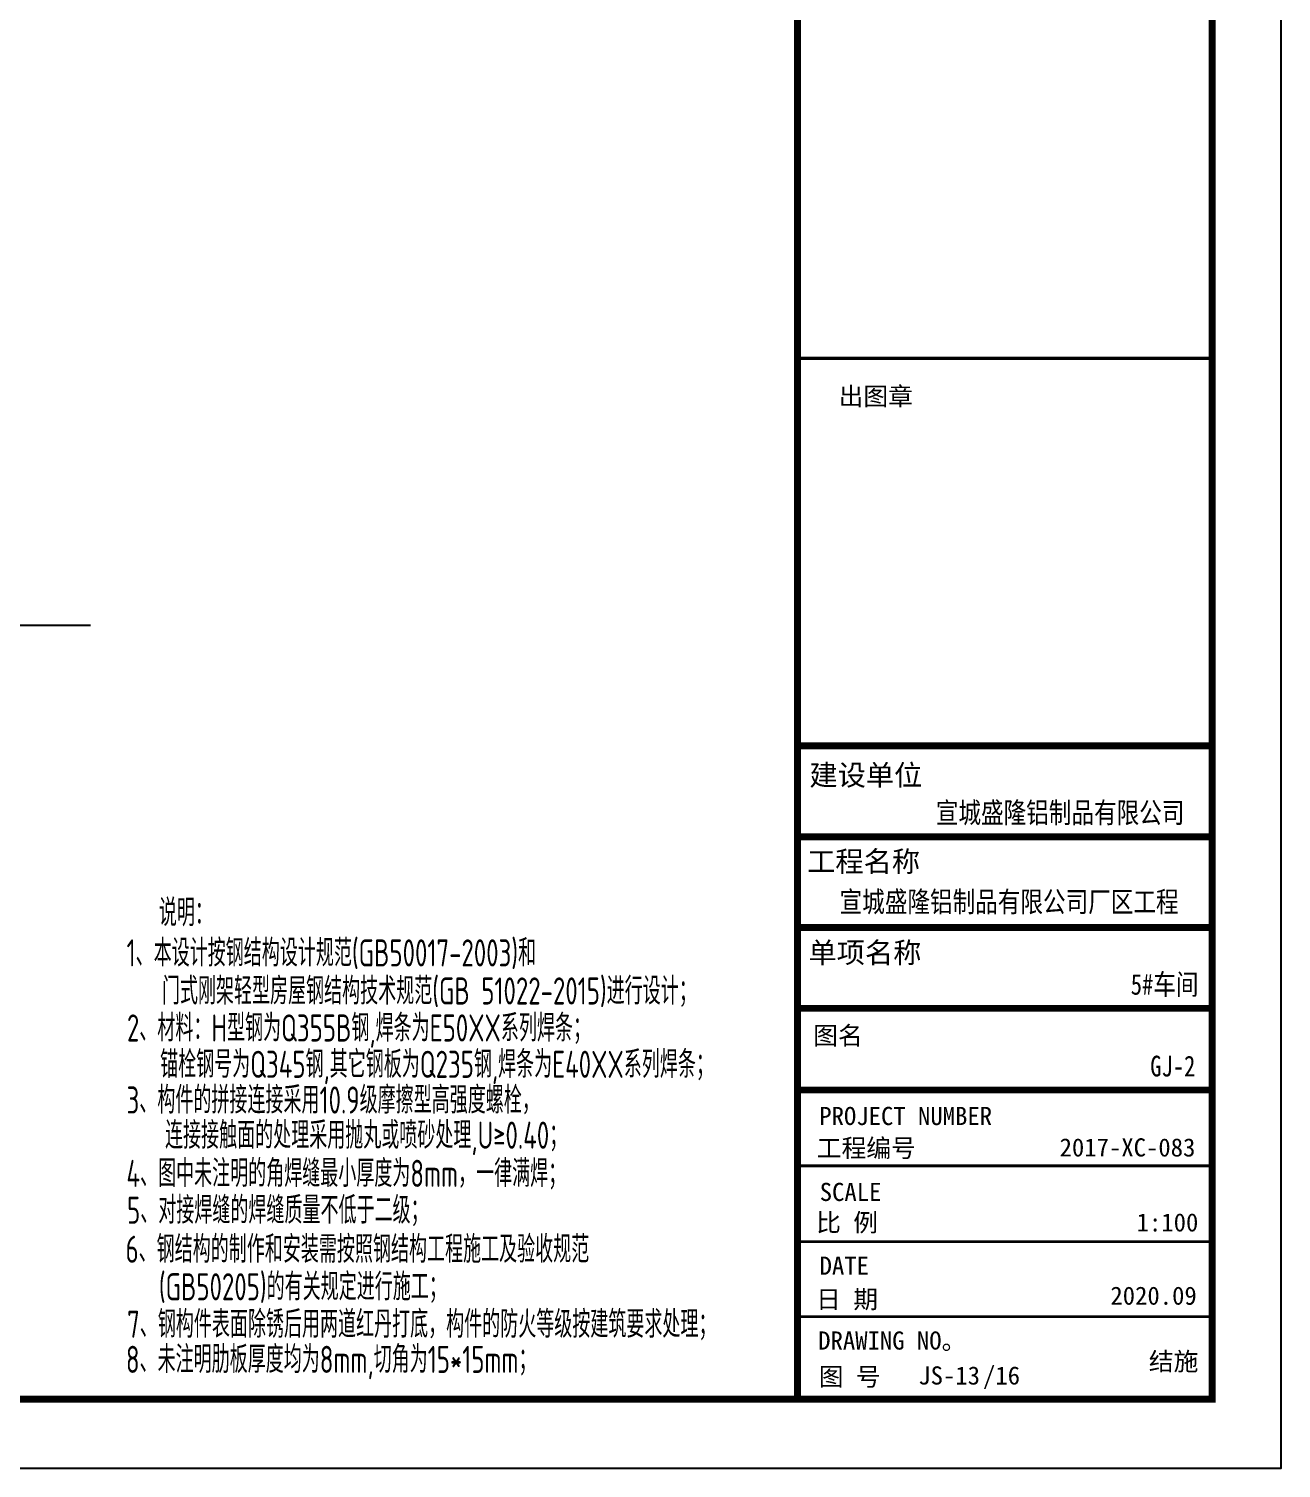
# Model space of a CAD drawing. Extents: x 32461 to 372567, y -698896 to 182569.
# Drawn here: x 168818 to 188783, y -566353 to -543409 of the extents above; entities that cross this region are included whole.
import ezdxf

# ---------------------------------------------------------------- set-up
doc = ezdxf.new("R2010")
doc.units = 0
doc.header["$LTSCALE"] = 1000
doc.header["$MEASUREMENT"] = 0
doc.layers.get('0').update_dxf_attribs({"linetype": 'CONTINUOUS'})
for name, color, linetype in [('PUB_TITLE', 4, 'CONTINUOUS'), ('S1', 2, 'CONTINUOUS'), ('TEXT', 7, 'CONTINUOUS'), ('图框', 4, 'CONTINUOUS')]:
    doc.layers.add(name, color=color, linetype=linetype)
doc.styles.add('-黑体', font='simhei.ttf')
doc.styles.add('HZS', font='atssdeng.shx', dxfattribs={"width": 0.7, "bigfont": 'atssdchn.shx'})
doc.styles.add('宋体', font='')
doc.styles.add('黑体', font='simhei.ttf', dxfattribs={"width": 0.6, "height": 4.3})
doc.styles.get('宋体').set_extended_font_data('SimSun')

msp = doc.modelspace()

# ---------------------------------------------------------------- linework, layer by layer
msp.add_line((80116.2, -552914.8, -988), (169801.5, -552914.8, -988))
at = {"layer": 'PUB_TITLE'}
msp.add_lwpolyline([(74273.1, -566353.2), (188783.1, -566353.2), (188783.1, -520153.2), (74273.1, -520153.2)], close=True, dxfattribs=at)
at = {"layer": 'PUB_TITLE', "const_width": 110}
msp.add_lwpolyline([(77023.1, -565253.2), (187683.1, -565253.2), (187683.1, -521253.2), (77023.1, -521253.2)], close=True, dxfattribs=at)
at = {"layer": '图框', "color": 4, "const_width": 108.4}
msp.add_lwpolyline([(181072.9, -521253.2), (187683.1, -521253.2), (187683.1, -565253.2), (181072.9, -565253.2)], close=True, dxfattribs=at)
at = {"layer": '图框', "color": 0, "const_width": 55}
msp.add_lwpolyline([(181072.9, -548662.6), (187683.1, -548662.6)], dxfattribs=at)
at = {"layer": '图框', "color": 4}
for points, const_width in [([(181072.9, -554840.1), (187659, -554840.1)], 109.6), ([(181072.9, -556288.8), (187661.1, -556288.8)], 109.6), ([(181072.9, -557734.8), (187683.1, -557734.8)], 109.6), ([(181072.9, -559022.6), (187683.1, -559022.6)], 109.6), ([(181072.9, -560325.6), (187683.1, -560325.6)], 109.6), ([(181072.9, -561534.4), (187683.1, -561534.4)], 44.4), ([(181072.9, -562741), (187683.1, -562741)], 44.4), ([(181072.9, -563938.5), (187683.1, -563938.5)], 44.4)]:
    msp.add_lwpolyline(points, dxfattribs=dict(at, const_width=const_width))

# ---------------------------------------------------------------- texts
at = {"layer": 'S1', "style": 'HZS', "width": 0.7}
for s, p in [('说明：', (170891.1, -557713.3)), ('1、本设计按钢结构设计规范(GB50017-2003)和', (170376.8, -558355.3)), ('门式刚架轻型房屋钢结构技术规范(GB 51022-2015)进行设计；', (170939.9, -558961.9)), ('2、材料：H型钢为Q355B钢,焊条为E50XX系列焊条；', (170382.3, -559551.9)), ('锚栓钢号为Q345钢,其它钢板为Q235钢,焊条为E40XX系列焊条；', (170911.2, -560131.2)), ('3、构件的拼接连接采用10.9级摩擦型高强度螺栓，', (170376.6, -560700.3)), ('  连接接触面的处理采用抛丸或喷砂处理,U≥0.40；', (170622.6, -561261.5)), ('4、图中未注明的角焊缝最小厚度为8mm，一律满焊；', (170374.5, -561869.8)), ('5、对接焊缝的焊缝质量不低于二级；', (170384.7, -562456)), ('6、钢结构的制作和安装需按照钢结构工程施工及验收规范', (170360.3, -563078.9)), ('  (GB50205)的有关规定进行施工；', (170523.7, -563677.4)), ('7、钢构件表面除锈后用两道红丹打底，构件的防火等级按建筑要求处理；', (170385.3, -564274.1)), ('8、未注明肋板厚度均为8mm,切角为15*15mm；', (170365.9, -564834.6))]:
    msp.add_text(s, height=432, dxfattribs=at).set_placement(p)
at = {"layer": 'TEXT', "color": 3, "style": '-黑体', "width": 0.8}
for s, height, p in [('宣城盛隆铝制品有限公司', 330.165, (183276.9, -556068.9)), ('宣城盛隆铝制品有限公司厂区工程', 330.165, (181743.4, -557488.9)), ('5#车间', 330.16, (186384.8, -558805.5)), ('GJ-2', 330.16, (186695.2, -560108.5))]:
    msp.add_text(s, height=height, dxfattribs=at).set_placement(p)
at = {"layer": '图框', "color": 4}
for s, height, style, p in [('出图章', 289.24, '黑体', (181727.6, -549411.1)), ('建设单位', 330, '黑体', (181261.7, -555470.1)), ('工程名称', 330, '黑体', (181225.2, -556846.8)), ('单项名称', 330, '黑体', (181247.2, -558299.9)), ('图名', 289.24, '黑体', (181323.3, -559600.2)), ('工程编号', 289.24, '黑体', (181379.9, -561394.6)), ('2017-XC-083', 289.238, '宋体', (185250.1, -561384.6)), ('SCALE', 289.24, '黑体', (181426, -562093.7)), ('比 例', 289.24, '黑体', (181370.2, -562580.9)), ('1:100', 289.24, '宋体', (186478.2, -562579.8)), ('DATE', 289.24, '黑体', (181424.5, -563269.2)), ('日 期', 289.24, '黑体', (181370.2, -563805)), ('2020.09', 289.24, '宋体', (186059.6, -563747.4)), ('DRAWING NO。', 289.238, '黑体', (181401.7, -564462.3)), ('图 号', 289.24, '黑体', (181411.3, -565039.9))]:
    msp.add_text(s, height=height, dxfattribs=dict(at, style=style)).set_placement(p)
at = {"layer": '图框', "color": 0, "style": '黑体'}
msp.add_text('PROJECT NUMBER', height=289.238, dxfattribs=at).set_placement((181419, -560883.3))
at = {"layer": '图框', "color": 3, "style": '宋体'}
for s, p in [('结施', (186673.2, -564795.1)), ('JS-13', (182997.7, -565019.7)), ('/16', (184029.2, -565019.7))]:
    msp.add_text(s, height=289.24, dxfattribs=at).set_placement(p)

doc.saveas('drawing.dxf')
